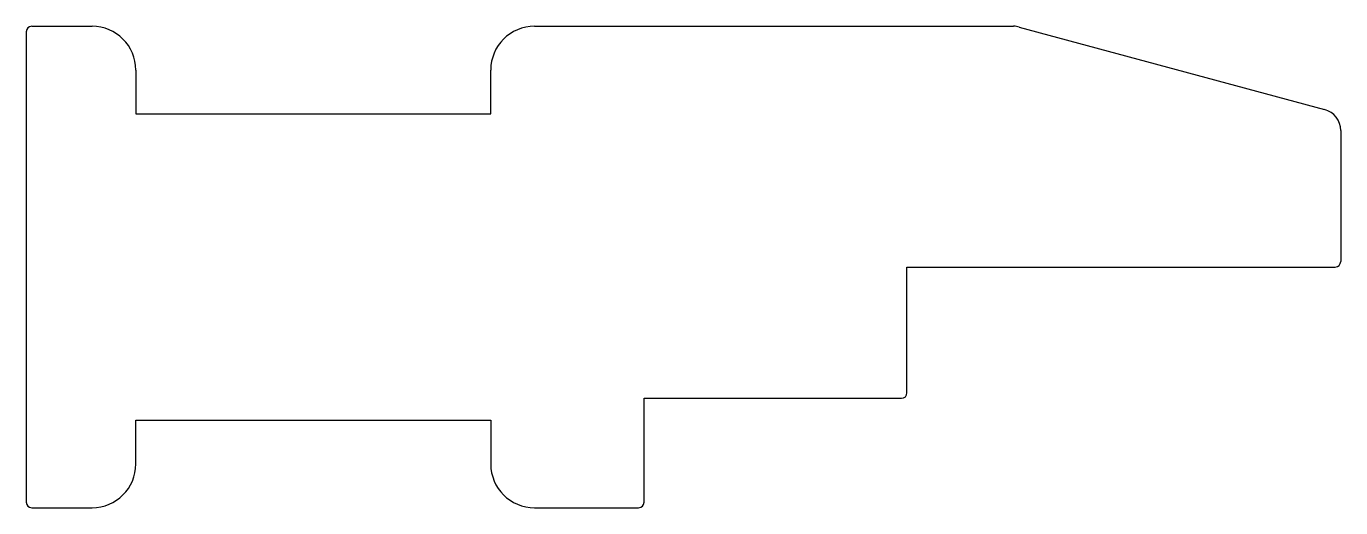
# Model space of a CAD drawing. Extents: x 4435.8 to 4495.8, y 146.7 to 168.7.
import ezdxf

# ---------------------------------------------------------------- set-up
doc = ezdxf.new("R2010")
doc.units = 0
doc.layers.get('0').update_dxf_attribs({"linetype": 'CONTINUOUS'})

msp = doc.modelspace()

# ---------------------------------------------------------------- linework, layer by layer
for p, q in [((4436, 168.7), (4438.75, 168.7)), ((4458.95, 168.7), (4480.818, 168.7)), ((4481.078, 168.666), (4495.011, 164.9)), ((4435.75, 168.45), (4435.75, 146.95)), ((4440.75, 166.7), (4440.75, 164.7)), ((4456.95, 164.7), (4456.95, 166.7)), ((4440.75, 164.7), (4456.95, 164.7)), ((4495.75, 163.935), (4495.75, 157.95)), ((4475.95, 151.95), (4475.95, 157.7)), ((4475.95, 157.7), (4495.5, 157.7)), ((4463.95, 146.95), (4463.95, 151.7)), ((4463.95, 151.7), (4475.7, 151.7)), ((4440.75, 150.7), (4456.95, 150.7)), ((4440.75, 148.7), (4440.75, 150.7)), ((4456.95, 150.7), (4456.95, 148.7)), ((4436, 146.7), (4438.75, 146.7)), ((4458.95, 146.7), (4463.7, 146.7))]:
    msp.add_line(p, q)
for centre, radius, start, end in [((4436, 168.45), 0.25, 90, 180), ((4438.75, 166.7), 2, 0, 90), ((4458.95, 166.7), 2, 90, 180), ((4480.818, 167.7), 1, 74.87599, 90), ((4494.75, 163.935), 1, 0, 74.87599), ((4495.5, 157.95), 0.25, 270, 0), ((4475.7, 151.95), 0.25, 270, 0), ((4438.75, 148.7), 2, 270, 0), ((4458.95, 148.7), 2, 180, 270), ((4436, 146.95), 0.25, 180, 270), ((4463.7, 146.95), 0.25, 270, 0)]:
    msp.add_arc(centre, radius, start, end)

doc.saveas('drawing.dxf')
